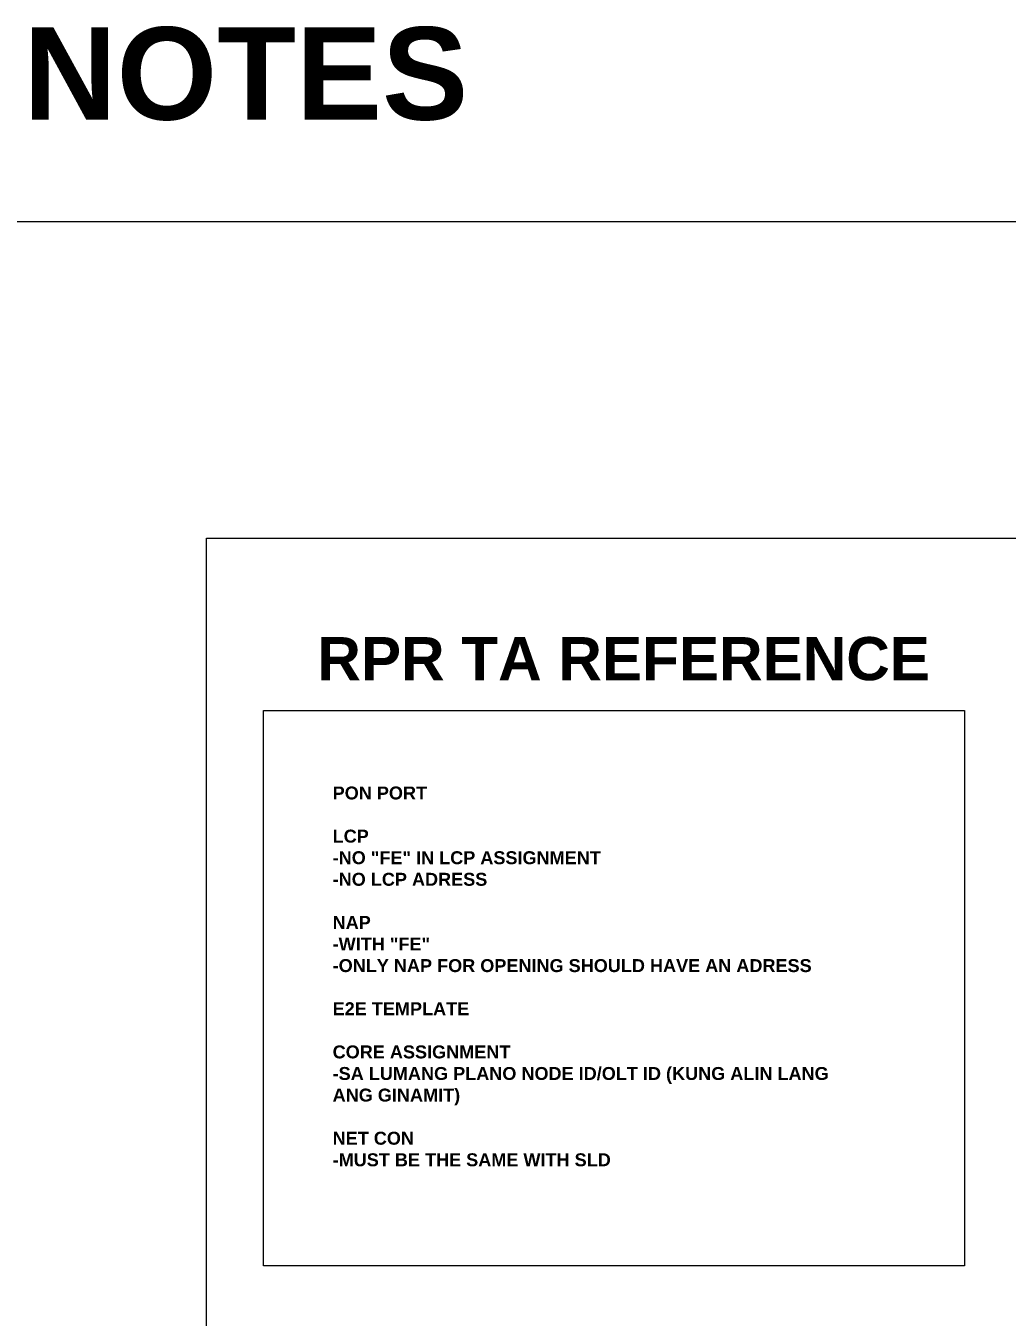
# Model space of a CAD drawing. Extents: x -663610 to -207124, y 70878 to 297551.
# Drawn here: x -252818 to -250350, y 74559 to 77806 of the extents above; entities that cross this region are included whole.
import ezdxf
from ezdxf.enums import TextEntityAlignment as Align

# ---------------------------------------------------------------- set-up
doc = ezdxf.new("R2010")
doc.units = 0
doc.header["$LTSCALE"] = 0.3
doc.layers.get('0').update_dxf_attribs({"linetype": 'CONTINUOUS'})
doc.layers.add('BASEMAP', color=7, linetype='CONTINUOUS')
doc.styles.add('WMF-Arial Unicode MS0', font='')
doc.styles.get('WMF-Arial Unicode MS0').set_extended_font_data('Arial Unicode MS', bold=True)

msp = doc.modelspace()

# ---------------------------------------------------------------- linework, layer by layer
at = {"layer": 'BASEMAP', "color": 152, "lineweight": 0, "ltscale": 2, "true_color": 0x2776bb}
for points in [[(-257304.8, 77313.4), (-246881.9, 77313.4), (-246881.9, 71840.7), (-257304.8, 71840.7)], [(-252363.4, 76517.8), (-247185.7, 76517.8), (-247185.7, 72636.1), (-252363.4, 72636.1)], [(-252220.5, 76084.4), (-250457.2, 76084.4), (-250457.2, 74688.1), (-252220.5, 74688.1)]]:
    msp.add_lwpolyline(points, close=True, dxfattribs=at)

# ---------------------------------------------------------------- texts
at = {"color": 152, "lineweight": 0, "true_color": 0x2776bb, "style": 'WMF-Arial Unicode MS0'}
msp.add_text('RPR TA REFERENCE', height=108.469, dxfattribs=at).set_placement((-251314.5, 76160.6), align=Align.CENTER)
at = {"color": 152, "ltscale": 2, "insert": (-252046.4, 75893.4), "char_height": 32.541, "width": 1354.629, "attachment_point": 1, "style": 'WMF-Arial Unicode MS0'}
msp.add_mtext('PON PORT^J\\PLCP\\P-NO "FE" IN LCP ASSIGNMENT^J-NO LCP ADRESS^J^JNAP^J-WITH "FE"\\P-ONLY NAP FOR OPENING SHOULD HAVE AN ADRESS\\P\\PE2E TEMPLATE\\P\\PCORE ASSIGNMENT\\P-SA LUMANG PLANO NODE ID/OLT ID (KUNG ALIN LANG ANG GINAMIT)^J^JNET CON^J-MUST BE THE SAME WITH SLD', dxfattribs=at)
at = {"layer": 'BASEMAP', "color": 152, "lineweight": 0, "ltscale": 2, "true_color": 0x2776bb, "style": 'WMF-Arial Unicode MS0'}
msp.add_text('NOTES', height=232.43, dxfattribs=at).set_placement((-252264.7, 77569.8), align=Align.CENTER)

doc.saveas('drawing.dxf')
